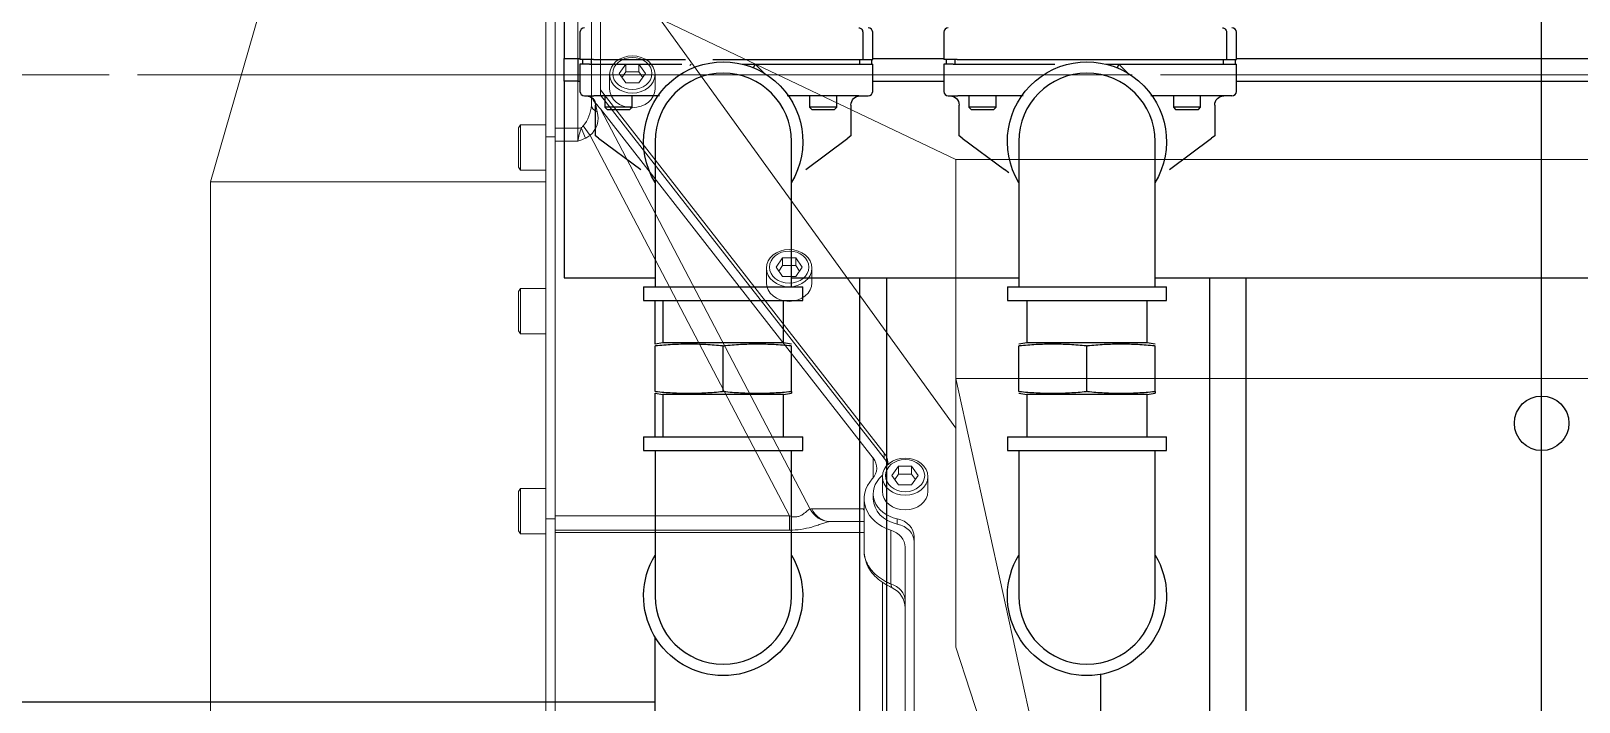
# Model space of a CAD drawing. Header units: millimetres. Extents: x 10462777 to 22643323, y 453826 to 1389191.
# Drawn here: x 11290775.6 to 11291116.1, y 584137.1 to 584284.7 of the extents above; entities that cross this region are included whole.
import ezdxf

# ---------------------------------------------------------------- set-up
doc = ezdxf.new("R2010")
doc.units = ezdxf.units.MM
doc.header["$LTSCALE"] = 200
doc.header["$MEASUREMENT"] = 0
for name, pattern in [('CENTER', [2, 1.25, -0.25, 0.25, -0.25]), ('CENTER2', [1.125, 0.75, -0.125, 0.125, -0.125]), ('PHANTOM', [2.5, 1.25, -0.25, 0.25, -0.25, 0.25, -0.25])]:
    doc.linetypes.add(name, pattern=pattern)
doc.layers.get('0').update_dxf_attribs({"linetype": 'CONTINUOUS'})
for name, color, linetype in [('1', 1, 'CENTER'), ('205', 4, 'CONTINUOUS'), ('DV1_DEFAULT', 7, 'CONTINUOUS')]:
    doc.layers.add(name, color=color, linetype=linetype)
doc.layers.add('LAYOUT', color=8, linetype='CONTINUOUS', lineweight=25)

# ---------------------------------------------------------------- blocks, each defined once
blk = doc.blocks.new('r710ic')
at = {"layer": 'DV1_DEFAULT', "color": 1, "linetype": 'CENTER2', "lineweight": 0}
for p, q in [((272041.37, 102141.44), (272041.37, 106426.45)), ((272041.37, 106323.81), (272041.37, 102038.81)), ((274132.55, 104232.63), (269847.55, 104232.63)), ((269950.18, 104232.63), (274235.19, 104232.63))]:
    blk.add_line(p, q, dxfattribs=at)
at = {"layer": 'DV1_DEFAULT', "color": 7, "linetype": 'CENTER2', "lineweight": 0}
blk.add_line((272041.37, 104592.6), (272041.37, 103886.38), dxfattribs=at)
at = {"layer": 'DV1_DEFAULT', "color": 7, "linetype": 'Continuous', "lineweight": 0}
for p, q in [((272059.99, 104103.8), (272059.99, 104325.63)), ((272108.19, 104103.8), (272108.19, 104325.63)), ((272287.76, 104143.18), (272108.19, 104103.8)), ((272167.27, 104103.8), (272287.76, 104143.18)), ((272028.96, 104038.63), (272119.07, 104103.8)), ((272028.96, 104038.63), (272059.99, 104103.8)), ((272059.99, 104103.8), (272108.19, 104103.8)), ((272167.27, 104103.8), (272108.19, 104103.8)), ((272132.99, 104097.63), (272129.78, 104097.63)), ((272129.55, 104095.52), (272127.5, 104094.07)), ((272127.5, 104094.07), (272127.5, 104091.18)), ((272129.22, 104094.07), (272127.5, 104094.07)), ((272130.41, 104094.91), (272129.22, 104094.07)), ((272129.22, 104094.07), (272129.22, 104091.18)), ((272131.6, 104094.07), (272129.55, 104095.52)), ((272131.6, 104091.18), (272131.6, 104094.07)), ((272143.01, 104094.63), (272202.55, 104094.63)), ((272129.22, 104091.18), (272127.5, 104091.18)), ((272127.5, 104091.18), (272129.55, 104089.74)), ((272129.22, 104091.18), (272130.41, 104090.35)), ((272129.55, 104089.74), (272131.6, 104091.18)), ((272140.2, 104090.88), (272139.05, 104090.88)), ((272153.36, 104089.46), (272141.54, 104089.46)), ((272200.75, 104092.63), (272145.3, 104092.63)), ((272044.7, 104025.63), (272124.6, 104088.05)), ((272045.85, 104025.63), (272125.74, 104088.05)), ((272125.74, 104088.05), (272124.6, 104088.05)), ((272129.78, 104087.63), (272132.99, 104087.63)), ((272206.37, 104087.63), (272153, 104087.63)), ((272048.9, 104025.63), (272125.67, 104085.62)), ((272130, 104085.62), (272125.67, 104085.62)), ((272133.5, 104085.63), (272134.64, 104085.63)), ((272134.64, 104083.63), (272146.12, 104083.63)), ((272136.86, 104072.08), (272136.86, 104083.42)), ((272139.65, 104083.63), (272139.65, 104076.29)), ((272142.08, 104083.63), (272142.08, 104015.63)), ((272048.9, 104025.63), (272136.9, 104071.77)), ((272083.68, 104070.02), (272081.63, 104068.57)), ((272084.54, 104069.41), (272083.35, 104068.57)), ((272085.73, 104068.57), (272083.68, 104070.02)), ((272087.12, 104072.13), (272083.91, 104072.13)), ((272138.42, 104067.2), (272054.74, 104023.33)), ((272081.63, 104068.57), (272081.63, 104065.69)), ((272083.35, 104068.57), (272081.63, 104068.57)), ((272083.35, 104065.69), (272081.63, 104065.69)), ((272081.63, 104065.69), (272083.68, 104064.24)), ((272083.35, 104068.57), (272083.35, 104065.69)), ((272083.35, 104065.69), (272084.54, 104064.85)), ((272083.68, 104064.24), (272085.73, 104065.69)), ((272085.73, 104065.69), (272085.73, 104068.57)), ((272141.53, 104067.2), (272138.42, 104067.2)), ((272138.42, 104015.63), (272138.42, 104067.2)), ((272141.53, 104067.2), (272141.53, 104015.63)), ((272083.91, 104062.13), (272087.12, 104062.13)), ((272041.08, 104035.52), (272039.03, 104034.07)), ((272041.94, 104034.91), (272040.75, 104034.07)), ((272043.13, 104034.07), (272041.08, 104035.52)), ((272044.52, 104037.63), (272041.31, 104037.63)), ((272039.03, 104034.07), (272039.03, 104031.18)), ((272040.75, 104034.07), (272039.03, 104034.07)), ((272040.75, 104034.07), (272040.75, 104031.18)), ((272043.13, 104031.18), (272043.13, 104034.07)), ((272040.75, 104031.18), (272039.03, 104031.18)), ((272039.03, 104031.18), (272041.08, 104029.74)), ((272040.75, 104031.18), (272041.94, 104030.35)), ((272041.08, 104029.74), (272043.13, 104031.18)), ((271974.08, 104025.63), (272044.7, 104025.63)), ((272041.31, 104027.63), (272044.52, 104027.63)), ((272044.7, 104025.63), (272045.85, 104025.63)), ((272047.63, 104024.53), (272049.51, 104024.91)), ((271976.13, 104023.63), (272045.5, 104023.63)), ((272048.08, 104023.63), (272045.5, 104023.63)), ((272052.62, 104021.79), (272054.74, 104023.33)), ((272053.08, 104021.38), (272055.3, 104022.37)), ((272053.13, 104020.63), (271975.65, 104020.63)), ((272056, 104020.63), (272053.13, 104020.63)), ((272053.13, 104015.63), (272053.13, 104020.63)), ((272056, 104020.63), (272056, 104015.63)), ((272053.13, 104015.63), (271975.65, 104015.63)), ((272056, 104015.63), (272053.13, 104015.63)), ((272055.05, 104013.63), (272055.05, 104015.63)), ((272138.42, 104015.63), (272056, 104015.63)), ((272141.53, 104015.63), (272138.42, 104015.63)), ((272139.08, 104013.63), (272139.08, 104015.63)), ((272142.08, 104015.63), (272141.53, 104015.63)), ((272142.08, 104015.63), (272281.94, 104015.63)), ((272064.92, 103939.87), (271815.37, 104011.87)), ((272055.05, 104013.63), (271977.53, 104013.63)), ((272052.37, 104013.63), (272052.37, 104008.03)), ((272139.08, 104013.63), (272055.05, 104013.63)), ((272062.37, 104008.03), (272062.37, 104013.63)), ((272064.92, 104013.63), (272064.92, 103939.87)), ((272088.37, 104013.63), (272088.37, 104008.03)), ((272098.37, 104008.03), (272098.37, 104013.63)), ((272132.37, 104013.63), (272132.37, 104008.03)), ((272282.37, 104013.63), (272139.08, 104013.63)), ((272142.37, 104008.03), (272142.37, 104013.63)), ((272062.37, 104008.03), (272052.37, 104008.03)), ((272052.37, 104008.03), (272053.06, 104007.63)), ((272053.06, 104007.63), (272061.68, 104007.63)), ((272061.68, 104007.63), (272062.37, 104008.03)), ((272098.37, 104008.03), (272088.37, 104008.03)), ((272088.37, 104008.03), (272089.06, 104007.63)), ((272089.06, 104007.63), (272097.68, 104007.63)), ((272097.68, 104007.63), (272098.37, 104008.03)), ((272142.37, 104008.03), (272132.37, 104008.03)), ((272132.37, 104008.03), (272133.06, 104007.63)), ((272133.06, 104007.63), (272141.68, 104007.63)), ((272141.68, 104007.63), (272142.37, 104008.03)), ((272245.37, 103939.87), (272064.92, 103939.87))]:
    blk.add_line(p, q, dxfattribs=at)
at = {"layer": 'DV1_DEFAULT', "color": 3, "linetype": 'CENTER2', "lineweight": 0}
blk.add_circle((272041.37, 104232.63), 367.64, dxfattribs=at)
at = {"layer": 'DV1_DEFAULT', "color": 7, "linetype": 'Continuous', "lineweight": 0}
for centre, radius, start, end in [((272158.67, 104087.73), 4.9, 90.004, 155.3609), ((272146.86, 104083.42), 10, 178.7889, 180), ((272050.87, 104019.96), 5.13, 40.9793, 105.3613), ((272045.45, 104026.7), 3.08, 270.8941, 315.119), ((272047.7, 104016.17), 7.47, 48.7718, 87.0666), ((272063.47, 104055.92), 36.07, 253.255, 258.0474), ((272027.67, 104010.27), 30.17, 20.0883, 23.6585)]:
    blk.add_arc(centre, radius, start, end, dxfattribs=at)
for centre, major_axis in [((272129.78, 104092.63), (0, 5)), ((272129.55, 104092.63), (0, -4.31)), ((272083.91, 104067.13), (0, 5)), ((272083.68, 104067.13), (0, 4.31)), ((272041.31, 104032.63), (0, 5)), ((272041.08, 104032.63), (0, -4.31))]:
    blk.add_ellipse(centre, major_axis=major_axis, ratio=0.819152, dxfattribs=at)
for centre, major_axis, ratio, start_param, end_param in [((272132.99, 104092.63), (0, 5), 0.819152, 3.141593, 6.283185), ((272143.01, 104089.63), (0, -5), 0.819152, 3.141593, 4.459709), ((272144.16, 104089.63), (0, 5), 0.819152, 0, 1.318116), ((272133.5, 104092.63), (0, 7), 0.819152, 2.39279, 4.459709), ((272134.64, 104092.63), (0, 9), 0.819152, 2.50037, 4.352129), ((272134.64, 104092.63), (0, 7), 0.819152, 3.141593, 4.459709), ((272145.3, 104087.73), (0, -4.9), 0.819152, 3.141593, 4.352129), ((272157.12, 104087.73), (0, -4.9), 0.819152, 3.141593, 4.352129), ((272126.81, 104083.84), (0, -5), 0.819152, 3.063973, 3.710906), ((272127.83, 104081.49), (0, -4.9), 0.819152, 2.50037, 3.710906), ((272127.95, 104083.84), (0, -5), 0.819152, 3.32803, 3.710906), ((272126.81, 104083.84), (0, -5), 0.819152, 2.39279, 2.435682), ((272134.65, 104087.63), (5, 0), 0.938748, 5.169733, 5.263012), ((272134.65, 104076.29), (5, 0), 0.938748, 5.169733, 6.283185), ((272134.69, 104075.98), (4.8, 1.38), 0.949089, 4.904928, 5.988714), ((272144.65, 104081.54), (-4.63, -6.24), 0.303979, 5.893837, 5.985391), ((272087.12, 104067.13), (0, 5), 0.819152, 3.141593, 6.283185), ((272146.86, 104077.33), (-9.87, -5.77), 0.280981, 6.120391, 6.211945), ((272044.52, 104032.63), (0, 5), 0.819152, 3.141593, 6.283185), ((272051.1, 104021.42), (-6.42, -5.84), 0.535423, 4.573748, 4.767537), ((272048.08, 104027.63), (0, -4), 0.484865, 0, 0.824415), ((272043.48, 104020.63), (9.91, 0), 0.30273, 0.251819, 0.396066), ((272051.41, 104020.63), (0, 3), 0.573576, 4.712389, 4.964208), ((272043.48, 104020.63), (-12.2, 0), 0.573576, 3.393412, 3.537659)]:
    blk.add_ellipse(centre, major_axis=major_axis, ratio=ratio, start_param=start_param, end_param=end_param, dxfattribs=at)
for points, knots in [([(272146.12, 104083.63), (272146.25, 104083.63), (272146.39, 104083.63), (272147.1, 104083.68), (272147.65, 104083.8), (272148.48, 104084.1), (272148.75, 104084.21), (272149.28, 104084.49), (272149.54, 104084.64), (272150.04, 104084.99), (272150.28, 104085.17), (272150.75, 104085.59), (272150.99, 104085.81), (272151.64, 104086.52), (272152.04, 104087.05), (272152.59, 104087.92), (272152.76, 104088.22), (272153.08, 104088.83), (272153.22, 104089.14), (272153.36, 104089.46)], [0.3450877, 0.3450877, 0.3450877, 0.3450877, 0.375, 0.375, 0.5, 0.5, 0.5625, 0.5625, 0.625, 0.625, 0.6875, 0.6875, 0.75, 0.75, 0.875, 0.875, 0.9375, 0.9375, 1, 1, 1, 1]), ([(272146.16, 104083.65), (272146.22, 104083.64), (272146.9, 104083.56), (272148.33, 104083.91), (272150.12, 104084.69), (272151.69, 104085.94), (272152.96, 104087.46), (272153.8, 104088.86), (272154.12, 104089.6), (272154.21, 104089.8)], [0, 0, 0, 0, 0.016991, 0.206682, 0.394075, 0.576881, 0.761429, 0.944882, 1, 1, 1, 1]), ([(272139.67, 104075.98), (272139.7, 104075.75), (272139.77, 104075.49), (272139.9, 104075.05), (272139.95, 104074.9), (272140.05, 104074.59), (272140.1, 104074.42), (272140.27, 104073.93), (272140.39, 104073.58), (272140.63, 104072.85), (272140.74, 104072.47), (272141.06, 104071.33), (272141.24, 104070.53), (272141.48, 104068.88), (272141.53, 104068.04), (272141.53, 104067.2)], [0, 0, 0, 0, 0.125, 0.125, 0.1875, 0.1875, 0.25, 0.25, 0.375, 0.375, 0.5, 0.5, 0.75, 0.75, 1, 1, 1, 1]), ([(272138.42, 104067.2), (272138.51, 104067.46), (272138.58, 104067.73), (272138.63, 104068.14), (272138.64, 104068.28), (272138.64, 104068.55), (272138.63, 104068.68), (272138.59, 104068.94), (272138.56, 104069.07), (272138.48, 104069.32), (272138.43, 104069.44), (272138.33, 104069.67), (272138.27, 104069.78), (272138.15, 104069.98), (272138.08, 104070.08), (272137.89, 104070.36), (272137.75, 104070.53), (272137.49, 104070.84), (272137.37, 104070.98), (272137.16, 104071.24), (272137.07, 104071.36), (272136.95, 104071.58), (272136.91, 104071.68), (272136.9, 104071.77)], [0, 0, 0, 0, 0.125, 0.125, 0.1875, 0.1875, 0.25, 0.25, 0.3125, 0.3125, 0.375, 0.375, 0.4375, 0.4375, 0.5, 0.5, 0.625, 0.625, 0.75, 0.75, 0.875, 0.875, 1, 1, 1, 1])]:
    blk.add_open_spline(points, degree=3, knots=knots, dxfattribs=at)
blk.add_open_spline([(272154.23, 104089.79), (272154.17, 104089.67), (272153.87, 104089.57), (272153.36, 104089.46)], degree=3, dxfattribs=at)
at = {"layer": 'LAYOUT', "color": 3}
blk.add_circle((272041.37, 104232.63), 2050.12, dxfattribs=at)
blk = doc.blocks.new('A$C7DA30AB0')
at = {"layer": 'LAYOUT', "color": 6, "linetype": 'PHANTOM'}
blk.add_circle((3030.45, 3025.99, 0), 2693.02, dxfattribs=at)

msp = doc.modelspace()

# ---------------------------------------------------------------- linework, layer by layer
at = {"layer": '1', "color": 23, "linetype": 'CENTER'}
msp.add_line((11291107.87228, 579329.36568, 0), (11291107.87228, 587294.33381, 0), dxfattribs=at)
at = {"layer": '1', "color": 252, "linetype": 'Continuous'}
for p, q in [((11290912.86951, 584215.83509, 0), (11290912.86951, 584225.44022, 0)), ((11290912.86951, 584195.4398, 0), (11290912.86951, 584205.03993, 0)), ((11290912.86951, 584081.43318, 0), (11290912.86951, 584151.42417, 0))]:
    msp.add_line(p, q, dxfattribs=at)
at = {"layer": '1', "color": 124, "linetype": 'Continuous'}
msp.add_line((11290392.86213, 584137.1362, 0), (11290912.87561, 584137.1362, 0), dxfattribs=at)
at = {"layer": '205', "color": 252, "linetype": 'Continuous'}
for p, q in [((11290892.86923, 584340.43685, 0), (11290892.86923, 584278.68645, 0)), ((11290896.36928, 584284.43606, 0), (11290896.36928, 584278.43597, 0)), ((11290958.55701, 584284.43606, 0), (11290958.55701, 584278.43597, 0)), ((11290960.74389, 584278.43597, 0), (11290960.74389, 584284.43606, 0)), ((11290976.37042, 584284.43606, 0), (11290976.37042, 584278.43597, 0)), ((11291038.55815, 584284.43606, 0), (11291038.55815, 584278.43597, 0)), ((11291040.74503, 584278.43597, 0), (11291040.74503, 584284.43606, 0)), ((11290892.86923, 584273.68591, 0), (11290892.86923, 584278.68598, 0)), ((11290892.86923, 584278.68598, 0), (11290895.86927, 584278.68598, 0)), ((11290895.86927, 584278.68598, 0), (11290895.86927, 584273.68591, 0)), ((11290895.86927, 584278.68598, 0), (11290896.37264, 584278.68598, 0)), ((11290898.44669, 584278.43597, 0), (11290896.36928, 584278.43597, 0)), ((11290896.36928, 584277.43596, 0), (11290896.36928, 584271.43587, 0)), ((11290898.44669, 584277.43596, 0), (11290896.36928, 584277.43596, 0)), ((11290896.9318, 584278.43597, 0), (11290896.9318, 584277.43596, 0)), ((11290899.35503, 584278.43597, 0), (11290898.44669, 584278.43597, 0)), ((11290898.44669, 584277.43596, 0), (11290899.35503, 584277.43596, 0)), ((11290898.86681, 584277.43596, 0), (11290898.86681, 584278.43597, 0)), ((11290899.35503, 584278.43597, 0), (11290919.56482, 584278.43597, 0)), ((11290899.35503, 584277.43596, 0), (11290918.7604, 584277.43596, 0)), ((11290920.51975, 584277.12771, 0), (11290920.828, 584277.43596, 0)), ((11290925.61604, 584278.43597, 0), (11290958.55701, 584278.43597, 0)), ((11290932.02303, 584277.43596, 0), (11290934.91146, 584277.43596, 0)), ((11290934.56678, 584276.60384, 0), (11290934.91146, 584277.43596, 0)), ((11290934.91146, 584277.43596, 0), (11290936.95389, 584275.39353, 0)), ((11290934.91146, 584277.43596, 0), (11290957.75814, 584277.43596, 0)), ((11290957.75814, 584277.43596, 0), (11290958.66648, 584277.43596, 0)), ((11290957.91249, 584277.43596, 0), (11290957.91249, 584278.43597, 0)), ((11290958.55701, 584278.43597, 0), (11290960.74389, 584278.43597, 0)), ((11290958.66648, 584277.43596, 0), (11290960.74389, 584277.43596, 0)), ((11290960.53596, 584277.43596, 0), (11290960.53596, 584278.43597, 0)), ((11290960.74389, 584271.43587, 0), (11290960.74389, 584277.43596, 0)), ((11290960.74433, 584278.68598, 0), (11290976.37239, 584278.68598, 0)), ((11290978.44783, 584278.43597, 0), (11290976.37042, 584278.43597, 0)), ((11290976.37042, 584277.43596, 0), (11290976.37042, 584271.43587, 0)), ((11290978.44783, 584277.43596, 0), (11290976.37042, 584277.43596, 0)), ((11290976.93293, 584278.43597, 0), (11290976.93293, 584277.43596, 0)), ((11290979.35617, 584278.43597, 0), (11290978.44783, 584278.43597, 0)), ((11290978.44783, 584277.43596, 0), (11290979.35617, 584277.43596, 0)), ((11290978.86795, 584277.43596, 0), (11290978.86795, 584278.43597, 0)), ((11290979.35617, 584278.43597, 0), (11291038.55815, 584278.43597, 0)), ((11290979.35617, 584277.43596, 0), (11291000.82913, 584277.43596, 0)), ((11291012.02416, 584277.43596, 0), (11291014.91259, 584277.43596, 0)), ((11291014.56792, 584276.60384, 0), (11291014.91259, 584277.43596, 0)), ((11291014.91259, 584277.43596, 0), (11291016.95502, 584275.39353, 0)), ((11291014.91259, 584277.43596, 0), (11291037.75927, 584277.43596, 0)), ((11291037.75927, 584277.43596, 0), (11291038.66761, 584277.43596, 0)), ((11291037.91363, 584277.43596, 0), (11291037.91363, 584278.43597, 0)), ((11291038.55815, 584278.43597, 0), (11291040.74503, 584278.43597, 0)), ((11291038.66761, 584277.43596, 0), (11291040.74503, 584277.43596, 0)), ((11291040.5371, 584277.43596, 0), (11291040.5371, 584278.43597, 0)), ((11291040.74503, 584271.43587, 0), (11291040.74503, 584277.43596, 0)), ((11291040.75, 584278.68598, 0), (11291216.37162, 584278.68598, 0)), ((11290892.86923, 584273.68653, 0), (11290892.86923, 584230.43529, 0)), ((11290895.86927, 584273.68591, 0), (11290892.86923, 584273.68591, 0)), ((11290895.86927, 584273.68591, 0), (11290896.37264, 584273.68591, 0)), ((11290960.74433, 584273.68591, 0), (11290976.37239, 584273.68591, 0)), ((11291040.75, 584273.68591, 0), (11291216.37162, 584273.68591, 0)), ((11290897.36929, 584270.43586, 0), (11290899.43759, 584270.43586, 0)), ((11290913.8279, 584270.43586, 0), (11290899.43759, 584270.43586, 0)), ((11290901.86936, 584270.43586, 0), (11290901.86936, 584267.93583, 0)), ((11290907.86944, 584267.93583, 0), (11290907.86944, 584270.43586, 0)), ((11290957.67558, 584270.43586, 0), (11290941.91156, 584270.43586, 0)), ((11290946.87, 584270.43586, 0), (11290946.87, 584267.93583, 0)), ((11290952.87008, 584267.93583, 0), (11290952.87008, 584270.43586, 0)), ((11290957.67558, 584270.43586, 0), (11290959.74388, 584270.43586, 0)), ((11290977.37043, 584270.43586, 0), (11290979.43873, 584270.43586, 0)), ((11290993.82903, 584270.43586, 0), (11290979.43873, 584270.43586, 0)), ((11290981.87049, 584270.43586, 0), (11290981.87049, 584267.93583, 0)), ((11290987.87058, 584267.93583, 0), (11290987.87058, 584270.43586, 0)), ((11291037.67671, 584270.43586, 0), (11291021.91269, 584270.43586, 0)), ((11291026.87113, 584270.43586, 0), (11291026.87113, 584267.93583, 0)), ((11291032.87122, 584267.93583, 0), (11291032.87122, 584270.43586, 0)), ((11291039.74501, 584270.43586, 0), (11291037.67671, 584270.43586, 0)), ((11290899.76945, 584261.65733, 0), (11290899.76945, 584268.43583, 0)), ((11290901.86936, 584267.93583, 0), (11290902.36937, 584267.43582, 0)), ((11290904.8694, 584267.93583, 0), (11290901.86936, 584267.93583, 0)), ((11290902.36937, 584267.43582, 0), (11290904.8694, 584267.43582, 0)), ((11290907.86944, 584267.93583, 0), (11290904.8694, 584267.93583, 0)), ((11290904.8694, 584267.43582, 0), (11290907.36944, 584267.43582, 0)), ((11290907.36944, 584267.43582, 0), (11290907.86944, 584267.93583, 0)), ((11290946.87, 584267.93583, 0), (11290947.37, 584267.43582, 0)), ((11290949.87004, 584267.93583, 0), (11290946.87, 584267.93583, 0)), ((11290947.37, 584267.43582, 0), (11290949.87004, 584267.43582, 0)), ((11290952.87008, 584267.93583, 0), (11290949.87004, 584267.93583, 0)), ((11290949.87004, 584267.43582, 0), (11290952.37008, 584267.43582, 0)), ((11290952.37008, 584267.43582, 0), (11290952.87008, 584267.93583, 0)), ((11290955.97001, 584268.43583, 0), (11290955.97001, 584261.65733, 0)), ((11290979.77058, 584261.65733, 0), (11290979.77058, 584268.43583, 0)), ((11290981.87049, 584267.93583, 0), (11290982.3705, 584267.43582, 0)), ((11290984.87054, 584267.93583, 0), (11290981.87049, 584267.93583, 0)), ((11290982.3705, 584267.43582, 0), (11290984.87054, 584267.43582, 0)), ((11290987.87058, 584267.93583, 0), (11290984.87054, 584267.93583, 0)), ((11290984.87054, 584267.43582, 0), (11290987.37057, 584267.43582, 0)), ((11290987.37057, 584267.43582, 0), (11290987.87058, 584267.93583, 0)), ((11291026.87113, 584267.93583, 0), (11291027.37114, 584267.43582, 0)), ((11291029.87118, 584267.93583, 0), (11291026.87113, 584267.93583, 0)), ((11291027.37114, 584267.43582, 0), (11291029.87118, 584267.43582, 0)), ((11291032.87122, 584267.93583, 0), (11291029.87118, 584267.93583, 0)), ((11291029.87118, 584267.43582, 0), (11291032.37121, 584267.43582, 0)), ((11291032.37121, 584267.43582, 0), (11291032.87122, 584267.93583, 0)), ((11291035.97114, 584268.43583, 0), (11291035.97114, 584261.65733, 0)), ((11290900.44431, 584261.15493, 0), (11290899.76945, 584261.65733, 0)), ((11290900.44431, 584261.15493, 0), (11290909.73241, 584254.24047, 0)), ((11290912.86951, 584260.43572, 0), (11290912.86951, 584228.43526, 0)), ((11290942.86994, 584228.43526, 0), (11290942.86994, 584260.43572, 0)), ((11290946.00704, 584254.24047, 0), (11290955.29514, 584261.15493, 0)), ((11290955.97001, 584261.65733, 0), (11290955.29514, 584261.15493, 0)), ((11290980.44545, 584261.15493, 0), (11290979.77058, 584261.65733, 0)), ((11290980.44545, 584261.15493, 0), (11290989.73355, 584254.24047, 0)), ((11290992.87065, 584260.43572, 0), (11290992.87065, 584228.43526, 0)), ((11291022.87108, 584228.43526, 0), (11291022.87108, 584260.43572, 0)), ((11291026.00818, 584254.24047, 0), (11291035.29628, 584261.15493, 0)), ((11291035.97114, 584261.65733, 0), (11291035.29628, 584261.15493, 0)), ((11290990.69529, 584253.52451, 0), (11290989.73355, 584254.24047, 0)), ((11290892.86923, 584230.43529, 0), (11290912.87576, 584230.43529, 0)), ((11290942.87619, 584230.43529, 0), (11290992.8769, 584230.43529, 0)), ((11290957.87015, 584230.43804, 0), (11290957.87015, 584116.43367, 0)), ((11290963.87024, 584078.43313, 0), (11290963.87024, 584230.43217, 0)), ((11291022.87733, 584230.43529, 0), (11291232.87406, 584230.43529, 0)), ((11291034.87125, 584018.93229, 0), (11291034.87125, 584230.44781, 0)), ((11291042.87136, 584093.43335, 0), (11291042.87136, 584230.43498, 0)), ((11290910.36948, 584228.43526, 0), (11290910.36948, 584225.43522, 0)), ((11290910.36948, 584228.43526, 0), (11290927.86973, 584228.43526, 0)), ((11290927.86973, 584228.43526, 0), (11290945.36998, 584228.43526, 0)), ((11290945.36998, 584225.43522, 0), (11290945.36998, 584228.43526, 0)), ((11290990.37062, 584228.43526, 0), (11290990.37062, 584225.43522, 0)), ((11290990.37062, 584228.43526, 0), (11291007.87086, 584228.43526, 0)), ((11291007.87086, 584228.43526, 0), (11291025.37111, 584228.43526, 0)), ((11291025.37111, 584225.43522, 0), (11291025.37111, 584228.43526, 0)), ((11290910.36948, 584225.43522, 0), (11290927.86973, 584225.43522, 0)), ((11290914.61954, 584225.43509, 0), (11290914.61954, 584216.1404, 0)), ((11290927.86973, 584225.43522, 0), (11290945.36998, 584225.43522, 0)), ((11290941.11992, 584216.1404, 0), (11290941.11992, 584225.43509, 0)), ((11290990.37062, 584225.43522, 0), (11291007.87086, 584225.43522, 0)), ((11290994.62068, 584225.43509, 0), (11290994.62068, 584216.1404, 0)), ((11291007.87086, 584225.43522, 0), (11291025.37111, 584225.43522, 0)), ((11291021.12105, 584216.1404, 0), (11291021.12105, 584225.43509, 0)), ((11290914.61954, 584216.1404, 0), (11290912.86951, 584215.83182, 0)), ((11290927.86807, 584216.1404, 0), (11290914.61954, 584216.1404, 0)), ((11290941.11992, 584216.1404, 0), (11290927.86807, 584216.1404, 0)), ((11290942.86994, 584215.83182, 0), (11290941.11992, 584216.1404, 0)), ((11290994.62068, 584216.1404, 0), (11290992.87065, 584215.83182, 0)), ((11291007.86921, 584216.1404, 0), (11290994.62068, 584216.1404, 0)), ((11291021.12105, 584216.1404, 0), (11291007.86921, 584216.1404, 0)), ((11291022.87108, 584215.83182, 0), (11291021.12105, 584216.1404, 0)), ((11290912.86951, 584205.43494, 0), (11290912.86951, 584215.43508, 0)), ((11290912.86951, 584215.43508, 0), (11290912.9924, 584215.43508, 0)), ((11290927.74684, 584215.43508, 0), (11290927.86973, 584215.43508, 0)), ((11290927.86973, 584205.43494, 0), (11290927.86973, 584215.43508, 0)), ((11290927.86973, 584215.43508, 0), (11290927.99261, 584215.43508, 0)), ((11290942.74706, 584215.43508, 0), (11290942.86994, 584215.43508, 0)), ((11290942.86994, 584205.43494, 0), (11290942.86994, 584215.43508, 0)), ((11290992.87065, 584205.43494, 0), (11290992.87065, 584215.43508, 0)), ((11290992.87065, 584215.43508, 0), (11290992.99353, 584215.43508, 0)), ((11291007.74798, 584215.43508, 0), (11291007.87086, 584215.43508, 0)), ((11291007.87086, 584205.43494, 0), (11291007.87086, 584215.43508, 0)), ((11291007.87086, 584215.43508, 0), (11291007.99375, 584215.43508, 0)), ((11291022.74819, 584215.43508, 0), (11291022.87108, 584215.43508, 0)), ((11291022.87108, 584205.43494, 0), (11291022.87108, 584215.43508, 0)), ((11290912.9924, 584205.43494, 0), (11290912.86951, 584205.43494, 0)), ((11290912.86951, 584205.0382, 0), (11290914.61954, 584204.72962, 0)), ((11290914.61954, 584204.72962, 0), (11290914.61954, 584195.43493, 0)), ((11290941.11992, 584204.72962, 0), (11290914.61954, 584204.72962, 0)), ((11290927.86973, 584205.43494, 0), (11290927.74684, 584205.43494, 0)), ((11290927.99261, 584205.43494, 0), (11290927.86973, 584205.43494, 0)), ((11290941.11992, 584204.72962, 0), (11290942.86994, 584205.0382, 0)), ((11290941.11992, 584195.43493, 0), (11290941.11992, 584204.72962, 0)), ((11290942.86994, 584205.43494, 0), (11290942.74706, 584205.43494, 0)), ((11290992.99353, 584205.43494, 0), (11290992.87065, 584205.43494, 0)), ((11290992.87065, 584205.0382, 0), (11290994.62068, 584204.72962, 0)), ((11290994.62068, 584204.72962, 0), (11290994.62068, 584195.43493, 0)), ((11291021.12105, 584204.72962, 0), (11290994.62068, 584204.72962, 0)), ((11291007.87086, 584205.43494, 0), (11291007.74798, 584205.43494, 0)), ((11291007.99375, 584205.43494, 0), (11291007.87086, 584205.43494, 0)), ((11291021.12105, 584204.72962, 0), (11291022.87108, 584205.0382, 0)), ((11291021.12105, 584195.43493, 0), (11291021.12105, 584204.72962, 0)), ((11291022.87108, 584205.43494, 0), (11291022.74819, 584205.43494, 0)), ((11290910.36948, 584195.4348, 0), (11290910.36948, 584192.43475, 0)), ((11290910.36948, 584195.4348, 0), (11290945.36998, 584195.4348, 0)), ((11290945.36998, 584192.43475, 0), (11290945.36998, 584195.4348, 0)), ((11290990.37062, 584195.4348, 0), (11290990.37062, 584192.43475, 0)), ((11290990.37062, 584195.4348, 0), (11291025.37111, 584195.4348, 0)), ((11291025.37111, 584192.43475, 0), (11291025.37111, 584195.4348, 0)), ((11290910.36948, 584192.43475, 0), (11290945.36998, 584192.43475, 0)), ((11290912.86951, 584192.43475, 0), (11290912.86951, 584160.4343, 0)), ((11290942.86994, 584160.4343, 0), (11290942.86994, 584192.43475, 0)), ((11290990.37062, 584192.43475, 0), (11291025.37111, 584192.43475, 0)), ((11290992.87065, 584192.43475, 0), (11290992.87065, 584160.4343, 0)), ((11291022.87108, 584160.4343, 0), (11291022.87108, 584192.43475, 0)), ((11291010.87091, 584143.1938, 0), (11291010.87091, 584018.93229, 0))]:
    msp.add_line(p, q, dxfattribs=at)
msp.add_circle((11291107.87228, 584198.43484, 0), 6.00009, dxfattribs=at)
for centre, radius, start, end in [((11290897.36929, 584284.43606, 0), 1.00001, 90, 180), ((11290959.74388, 584284.43606, 0), 1.00001, 0, 90), ((11290977.37043, 584284.43606, 0), 1.00001, 90, 180), ((11291039.74501, 584284.43606, 0), 1.00001, 0, 90), ((11290927.86973, 584260.43572, 0), 15.00021, 0, 180), ((11291007.87086, 584260.43572, 0), 15.00021, 0, 180), ((11290897.36929, 584271.43587, 0), 1.00001, 180, 270), ((11290959.74388, 584271.43587, 0), 1.00001, 270, 0), ((11290977.37043, 584271.43587, 0), 1.00001, 180, 270), ((11291039.74501, 584271.43587, 0), 1.00001, 270, 0), ((11290927.86973, 584160.4343, 0), 15.00021, 180, 0), ((11291007.87086, 584160.4343, 0), 15.00021, 180, 0)]:
    msp.add_arc(centre, radius, start, end, dxfattribs=at)
at = {"layer": '205', "color": 252, "linetype": 'Continuous', "extrusion": (0, 0, -1)}
for centre, radius, start, end in [((-11290927.86973, 584260.43572, 0), 17.50025, 329.0006166, 211.2693869), ((-11291007.87086, 584260.43572, 0), 17.50025, 328.7306063, 211.2693377), ((-11290897.76942, 584268.43583, 0), 2.00003, 90, 180), ((-11290957.97003, 584268.43583, 0), 2.00003, 0, 90), ((-11290977.77056, 584268.43583, 0), 2.00003, 90, 180), ((-11291037.97117, 584268.43583, 0), 2.00003, 0, 90), ((-11290927.86973, 584160.4343, 0), 17.50025, 270, 31.005003), ((-11290927.86973, 584160.4343, 0), 17.50025, 148.994997, 270), ((-11291007.87086, 584160.4343, 0), 17.50025, 270, 31.005003), ((-11291007.87086, 584160.4343, 0), 17.50025, 148.994997, 270)]:
    msp.add_arc(centre, radius, start, end, dxfattribs=at)
at = {"layer": '205', "color": 252, "linetype": 'Continuous'}
for points, knots in [([(11290957.67558, 584285.43607, 0), (11290957.77827, 584285.43607, 0), (11290957.88105, 584285.416, 0), (11290958.08008, 584285.33285, 0), (11290958.1739, 584285.27122, 0), (11290958.34445, 584285.10034, 0), (11290958.41936, 584284.99134, 0), (11290958.5259, 584284.73526, 0), (11290958.55701, 584284.58769, 0), (11290958.55701, 584284.43606, 0)], [0, 0, 0, 0, 0.25, 0.25, 0.5, 0.5, 0.75, 0.75, 1, 1, 1, 1]), ([(11291037.67671, 584285.43607, 0), (11291037.7794, 584285.43607, 0), (11291037.88219, 584285.416, 0), (11291038.08122, 584285.33285, 0), (11291038.17503, 584285.27122, 0), (11291038.34559, 584285.10034, 0), (11291038.4205, 584284.99134, 0), (11291038.52703, 584284.73526, 0), (11291038.55815, 584284.58769, 0), (11291038.55815, 584284.43606, 0)], [0, 0, 0, 0, 0.25, 0.25, 0.5, 0.5, 0.75, 0.75, 1, 1, 1, 1]), ([(11290927.74684, 584215.43508, 0), (11290926.51731, 584215.5587, 0), (11290925.28777, 584215.65888, 0), (11290922.8287, 584215.79564, 0), (11290920.36962, 584215.868, 0), (11290917.91055, 584215.79564, 0), (11290915.45147, 584215.65888, 0), (11290914.22193, 584215.5587, 0), (11290912.9924, 584215.43508, 0)], [0, 0, 0, 0, 0.25, 0.25, 0.5, 0.75, 0.75, 1, 1, 1, 1]), ([(11290942.74706, 584215.43508, 0), (11290941.51752, 584215.5587, 0), (11290940.28798, 584215.65888, 0), (11290937.82891, 584215.79564, 0), (11290935.36983, 584215.868, 0), (11290932.91076, 584215.79564, 0), (11290930.45169, 584215.65888, 0), (11290929.22215, 584215.5587, 0), (11290927.99261, 584215.43508, 0)], [0, 0, 0, 0, 0.25, 0.25, 0.5, 0.75, 0.75, 1, 1, 1, 1]), ([(11291007.74798, 584215.43508, 0), (11291006.51844, 584215.5587, 0), (11291005.28891, 584215.65888, 0), (11291002.82983, 584215.79564, 0), (11291000.37076, 584215.868, 0), (11290997.91168, 584215.79564, 0), (11290995.45261, 584215.65888, 0), (11290994.22307, 584215.5587, 0), (11290992.99353, 584215.43508, 0)], [0, 0, 0, 0, 0.25, 0.25, 0.5, 0.75, 0.75, 1, 1, 1, 1]), ([(11291022.74819, 584215.43508, 0), (11291021.51866, 584215.5587, 0), (11291020.28912, 584215.65888, 0), (11291017.83004, 584215.79564, 0), (11291015.37097, 584215.868, 0), (11291012.9119, 584215.79564, 0), (11291010.45282, 584215.65888, 0), (11291009.22328, 584215.5587, 0), (11291007.99375, 584215.43508, 0)], [0, 0, 0, 0, 0.25, 0.25, 0.5, 0.75, 0.75, 1, 1, 1, 1]), ([(11290912.9924, 584205.43494, 0), (11290914.22193, 584205.31132, 0), (11290915.45147, 584205.21113, 0), (11290917.91055, 584205.07437, 0), (11290920.36962, 584205.00202, 0), (11290922.8287, 584205.07437, 0), (11290925.28777, 584205.21113, 0), (11290926.51731, 584205.31132, 0), (11290927.74684, 584205.43494, 0)], [0, 0, 0, 0, 0.25, 0.25, 0.5, 0.75, 0.75, 1, 1, 1, 1]), ([(11290927.99261, 584205.43494, 0), (11290929.22215, 584205.31132, 0), (11290930.45169, 584205.21113, 0), (11290932.91076, 584205.07437, 0), (11290935.36983, 584205.00202, 0), (11290937.82891, 584205.07437, 0), (11290940.28798, 584205.21113, 0), (11290941.51752, 584205.31132, 0), (11290942.74706, 584205.43494, 0)], [0, 0, 0, 0, 0.25, 0.25, 0.5, 0.75, 0.75, 1, 1, 1, 1]), ([(11290942.86994, 584205.43494, 0), (11290942.86994, 584205.31132, 0), (11290942.86994, 584205.21113, 0), (11290942.86994, 584205.07455, 0), (11290942.86994, 584205.03838, 0), (11290942.86994, 584205.0382, 0)], [0, 0, 0, 0, 0.500638735, 0.500638735, 1, 1, 1, 1]), ([(11290992.99353, 584205.43494, 0), (11290994.22307, 584205.31132, 0), (11290995.45261, 584205.21113, 0), (11290997.91168, 584205.07437, 0), (11291000.37076, 584205.00202, 0), (11291002.82983, 584205.07437, 0), (11291005.28891, 584205.21113, 0), (11291006.51844, 584205.31132, 0), (11291007.74798, 584205.43494, 0)], [0, 0, 0, 0, 0.25, 0.25, 0.5, 0.75, 0.75, 1, 1, 1, 1]), ([(11291007.99375, 584205.43494, 0), (11291009.22328, 584205.31132, 0), (11291010.45282, 584205.21113, 0), (11291012.9119, 584205.07437, 0), (11291015.37097, 584205.00202, 0), (11291017.83004, 584205.07437, 0), (11291020.28912, 584205.21113, 0), (11291021.51866, 584205.31132, 0), (11291022.74819, 584205.43494, 0)], [0, 0, 0, 0, 0.25, 0.25, 0.5, 0.75, 0.75, 1, 1, 1, 1]), ([(11291022.87108, 584205.43494, 0), (11291022.87108, 584205.31132, 0), (11291022.87108, 584205.21113, 0), (11291022.87108, 584205.07455, 0), (11291022.87108, 584205.03838, 0), (11291022.87108, 584205.0382, 0)], [0, 0, 0, 0, 0.500638735, 0.500638735, 1, 1, 1, 1])]:
    msp.add_open_spline(points, degree=3, knots=knots, dxfattribs=at)

# ---------------------------------------------------------------- block references
at = {"ltscale": 10}
msp.add_blockref('A$C7DA30AB0', (11285684.40366, 580408.4363), dxfattribs=at)
at = {"layer": 'LAYOUT', "color": 2, "rotation": 270}
msp.add_blockref('r710ic', (11186875.24796, 856316.46559, 0), dxfattribs=at)

doc.saveas('drawing.dxf')
